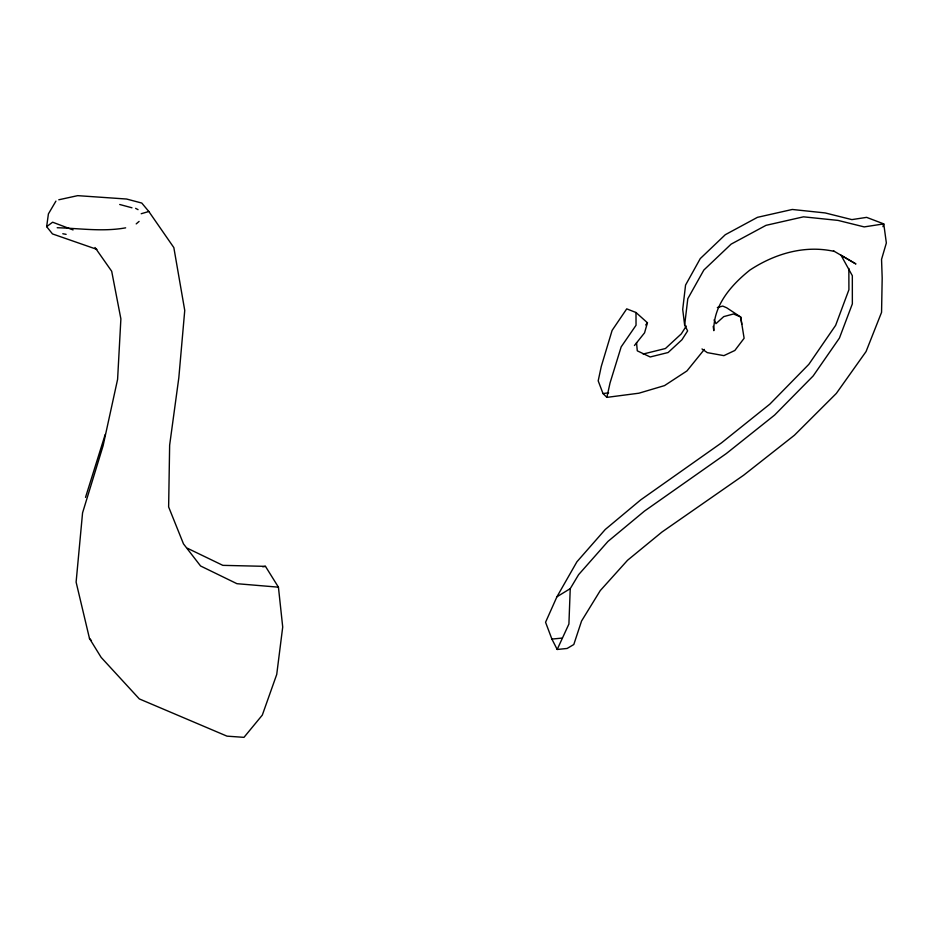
<?xml version="1.0" encoding="UTF-8"?>
<svg xmlns="http://www.w3.org/2000/svg" width="933" height="933" viewBox="0 0 933 933"><rect width="100%" height="100%" fill="white"/><g stroke="black" fill="none" stroke-linecap="round" stroke-linejoin="round"><path stroke-width="1.4" d="M833.472 250.849L855.923 263.969L841.03 255.234L852.33 275.702L852.354 303.866L839.443 338.049L813.156 375.964L774.6 415.08L726.329 453.555L644.481 511.086L607.966 541.42L578.6 574.67L570.238 588.653L568.908 624.025L557.188 649.473L567.112 648.458L573.795 644.528L581.562 621.016L600.281 590.566L627.547 560.266L661.94 532.055L743.624 475.235L794.403 435.256L836.33 393.423L866.057 351.566L881.557 312.357L882.186 278.046L881.545 259.374L886.35 242.988L883.761 223.897L866.617 217.366L851.876 219.617L825.18 212.934L792.269 209.47L757.456 217.331L725.291 234.708L700.263 258.593L685.557 285.09L682.711 309.406L684.647 325.116L687.633 330.877L681.953 339.764L668.11 352.522L650.208 356.966L637.274 350.831L636.539 342.574M684.647 325.116L687.796 298.712L703.855 270.034L731.122 244.143L766.005 225.343L803.5 216.829L837.997 220.398L864.191 226.906L883.761 223.897L882.956 226.684M96.892 249.368L52.481 233.926L46.65 226.649L48.411 213.89L55.922 201.108M606.87 397.376L610.042 382.95L621.168 346.878L636.038 325.255L635.991 312.508L626.731 308.858L612.106 330.41L601.272 366.436L598.193 380.851L603.01 393.563L606.87 397.376L638.918 393.201L664.529 385.597L686.945 370.937L704.368 349.409M635.991 312.508L647.444 322.771L644.563 332.824L634.452 345.502M85.521 497.382L105.219 434.416M848.855 268.494L848.913 289.743L835.641 325.349L808.853 364.313L769.888 404.094L721.524 442.848L640.703 499.878L605.26 529.477L576.909 561.806L556.931 596.782L545.56 622.264L551.904 639.093L557.188 649.473M686.268 326.072L681.3 333.874L665.451 348.51L643.129 354.039M645.694 324.976L647.444 322.771M136.206 223.897L139.087 221.413M46.65 226.649L52.633 222.206L73.066 229.926M556.931 596.782L570.238 588.653M141.21 213.727L148.837 211.511L173.841 247.595L184.746 310.432L178.821 377.772L169.643 445.158L168.628 506.934L183.486 543.881L200.583 565.993L236.947 583.696L278.431 587.172L282.711 627.023L276.728 674.442L262.313 715.098L243.98 737.35L226.999 736.149L139.332 698.922L101.137 657.38L89.486 638.487L76.109 582.122L82.559 512.87L103.085 445.799L117.593 379.369L120.882 318.888L111.692 271.258L95.026 247.502M717.349 307.528L722.725 306.082L726.667 307.773L740.697 317.022L744.114 338.271L734.842 350.47L723.903 355.636L707.272 352.627L702.001 348.965M58.779 199.779L77.696 195.65L126.585 199.032L141.781 203.056L148.837 211.511M262.756 566.809L265.462 566.354L278.431 587.172M125.652 227.839C102.922 231.967 79.9 228.363 57.193 227.734M603.01 393.563L608.631 392.828M551.904 639.093L561.759 638.114M265.462 566.354L222.835 565.351L187.498 548.289M834.312 251.42C804.724 244.761 774.67 253.741 749.84 270.115C731.11 285.136 713.418 305.254 713.815 330.667L713.209 326.34M62.791 233.74L66.126 234.346M119.704 204.49L131.973 207.791M135.623 208.339L138.049 209.645M89.486 638.487L91.457 640.633M714.095 319.867L715.973 323.669L723.728 316.614L733.548 313.978L740.697 317.022L741.77 324.252"/></g></svg>
